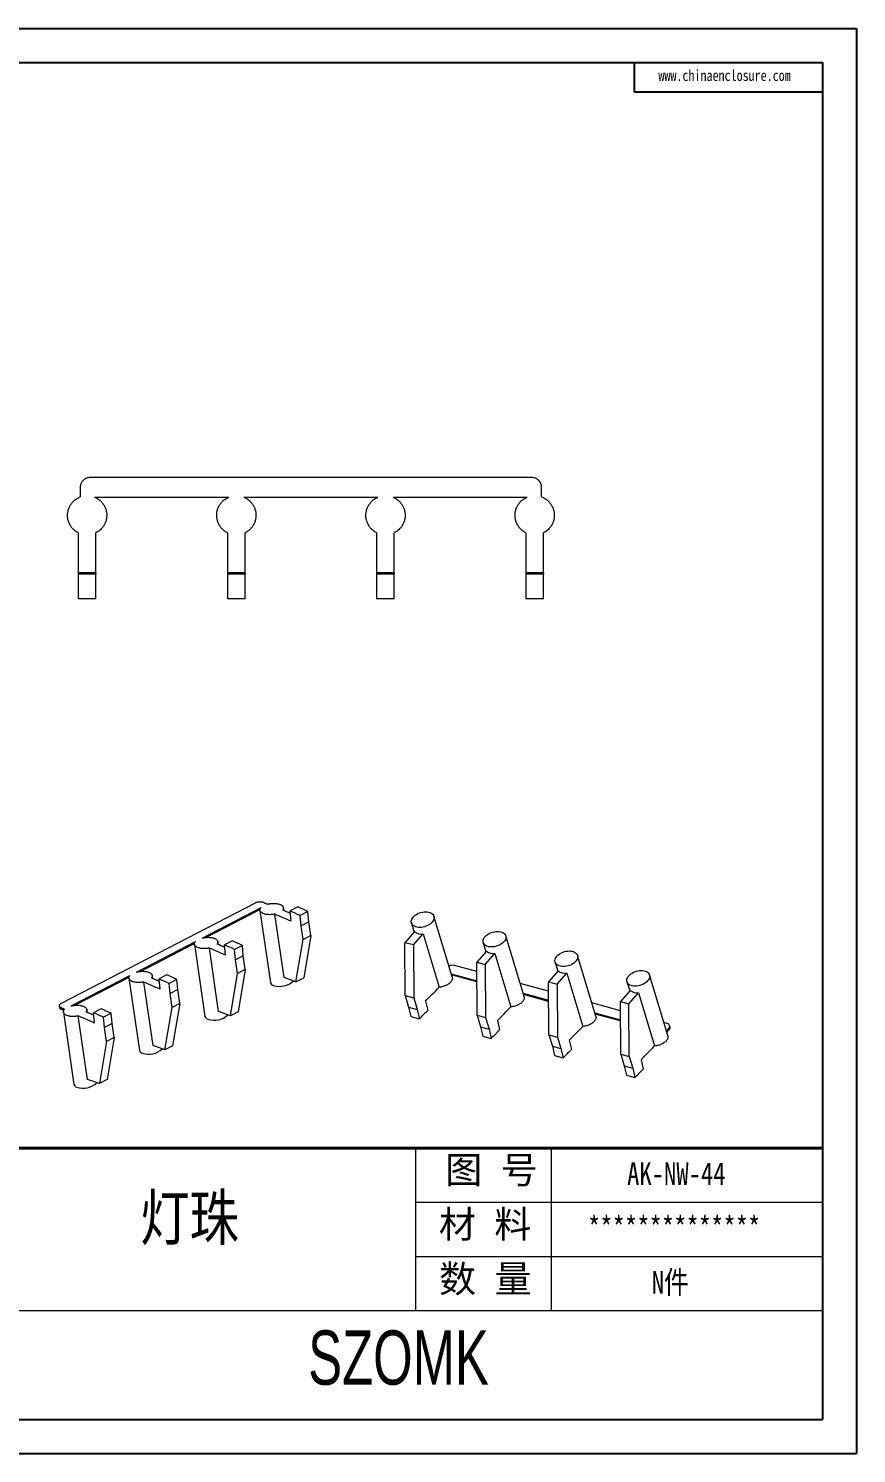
# Model space of a CAD drawing. Header units: inches. Extents: x 1765 to 3463, y 573 to 848.
# Drawn here: x 3378.3 to 3462.7, y 573 to 718.1 of the extents above; entities that cross this region are included whole.
import ezdxf

# ---------------------------------------------------------------- set-up
doc = ezdxf.new("R2010")
doc.units = ezdxf.units.IN
doc.layers.add('文字', color=81, linetype='Continuous')
doc.layers.add('粗实线', color=7, linetype='Continuous', lineweight=30)
doc.layers.add('细实线', color=3, linetype='Continuous', lineweight=9)
doc.styles.get("Standard").update_dxf_attribs({"font": 'txt', "bigfont": 'gbcbig.shx'})
doc.styles.add('宋体', font='', dxfattribs={"width": 0.8, "height": 3.5})
doc.styles.add('长仿宋', font='', dxfattribs={"width": 0.7, "height": 4})
doc.styles.get('宋体').set_extended_font_data('SimSun')
doc.styles.get('长仿宋').set_extended_font_data('SimSun')

msp = doc.modelspace()

# ---------------------------------------------------------------- linework, layer by layer
for p, q in [((3257.376, 718.136), (3462.701, 718.136)), ((3462.701, 718.136), (3462.701, 572.957)), ((3262.689, 714.679), (3459.244, 714.679)), ((3440.041, 714.679), (3440.041, 711.679)), ((3459.244, 714.679), (3459.244, 576.413)), ((3440.041, 711.679), (3459.244, 711.679)), ((3262.689, 576.413), (3459.244, 576.413)), ((3257.376, 572.957), (3462.701, 572.957))]:
    msp.add_line(p, q)
at = {"color": 7, "linetype": 'Continuous', "lineweight": 15}
for p, q in [((3429.611, 672.389), (3384.611, 672.389)), ((3383.611, 671.389), (3383.611, 670.415)), ((3430.611, 670.415), (3430.611, 671.389)), ((3385.079, 670.389), (3398.744, 670.389)), ((3400.279, 670.389), (3413.944, 670.389)), ((3415.479, 670.389), (3429.144, 670.389)), ((3383.411, 666.756), (3383.411, 662.689)), ((3385.211, 662.689), (3385.211, 666.756)), ((3398.611, 666.756), (3398.611, 662.689)), ((3400.411, 662.689), (3400.411, 666.756)), ((3413.811, 666.756), (3413.811, 662.689)), ((3415.611, 662.689), (3415.611, 666.756)), ((3429.011, 666.756), (3429.011, 662.689)), ((3430.811, 662.689), (3430.811, 666.756)), ((3385.211, 662.689), (3383.411, 662.689)), ((3383.411, 662.689), (3383.411, 662.552)), ((3385.211, 662.552), (3383.411, 662.552)), ((3383.411, 662.552), (3383.411, 660.042)), ((3385.211, 662.689), (3385.211, 662.552)), ((3385.211, 660.042), (3385.211, 662.552)), ((3400.411, 662.689), (3398.611, 662.689)), ((3398.611, 662.689), (3398.611, 662.552)), ((3400.411, 662.552), (3398.611, 662.552)), ((3398.611, 662.552), (3398.611, 660.042)), ((3400.411, 662.689), (3400.411, 662.552)), ((3400.411, 660.042), (3400.411, 662.552)), ((3415.611, 662.689), (3413.811, 662.689)), ((3413.811, 662.689), (3413.811, 662.552)), ((3415.611, 662.552), (3413.811, 662.552)), ((3413.811, 662.552), (3413.811, 660.042)), ((3415.611, 662.689), (3415.611, 662.552)), ((3415.611, 660.042), (3415.611, 662.552)), ((3430.811, 662.689), (3429.011, 662.689)), ((3429.011, 662.689), (3429.011, 662.552)), ((3430.811, 662.552), (3429.011, 662.552)), ((3429.011, 662.552), (3429.011, 660.042)), ((3430.811, 662.689), (3430.811, 662.552)), ((3430.811, 660.042), (3430.811, 662.552)), ((3385.211, 660.042), (3383.411, 660.042)), ((3400.411, 660.042), (3398.611, 660.042)), ((3415.611, 660.042), (3413.811, 660.042)), ((3430.811, 660.042), (3429.011, 660.042)), ((3401.424, 629.027), (3381.654, 618.789)), ((3405.786, 628.638), (3404.995, 628.228)), ((3396.026, 625.467), (3402.029, 628.576)), ((3401.926, 628.369), (3396.453, 625.535)), ((3401.922, 628.293), (3402.995, 620.932)), ((3404.387, 621.445), (3403.444, 627.909)), ((3404.351, 628.267), (3404.308, 628.562)), ((3405.096, 627.179), (3404.995, 628.228)), ((3406.807, 628.179), (3406.016, 627.769)), ((3406.113, 626.721), (3406.016, 627.769)), ((3406.904, 627.131), (3406.807, 628.179)), ((3421.506, 621.509), (3419.647, 627.694)), ((3406.904, 627.131), (3406.113, 626.721)), ((3406.317, 625.318), (3406.113, 626.721)), ((3407.108, 625.728), (3406.317, 625.318)), ((3407.108, 625.728), (3406.381, 621.421)), ((3407.108, 625.728), (3406.904, 627.131)), ((3417.675, 626.122), (3416.681, 624.999)), ((3417.348, 627.003), (3417.629, 626.07)), ((3417.548, 624.763), (3418.542, 625.886)), ((3418.542, 625.886), (3420.173, 620.459)), ((3389.348, 622.009), (3395.351, 625.118)), ((3395.248, 624.911), (3389.776, 622.077)), ((3395.244, 624.835), (3396.317, 617.474)), ((3397.709, 617.987), (3396.767, 624.45)), ((3397.673, 624.809), (3397.63, 625.104)), ((3399.108, 625.18), (3398.318, 624.77)), ((3398.418, 623.72), (3398.318, 624.77)), ((3400.129, 624.72), (3399.338, 624.311)), ((3399.435, 623.263), (3399.338, 624.311)), ((3400.226, 623.673), (3400.129, 624.72)), ((3405.59, 621.011), (3406.317, 625.318)), ((3416.717, 619.612), (3416.681, 624.999)), ((3417.548, 624.763), (3416.681, 624.999)), ((3417.548, 624.763), (3417.584, 619.376)), ((3424.669, 625.009), (3424.95, 624.076)), ((3428.827, 619.515), (3426.967, 625.7)), ((3400.226, 623.673), (3399.435, 623.263)), ((3399.64, 621.86), (3399.435, 623.263)), ((3400.43, 622.269), (3400.226, 623.673)), ((3424.996, 624.128), (3424.002, 623.005)), ((3424.038, 617.619), (3424.002, 623.005)), ((3424.002, 623.005), (3424.869, 622.769)), ((3424.869, 622.769), (3425.863, 623.892)), ((3425.863, 623.892), (3427.494, 618.465)), ((3431.99, 623.015), (3432.27, 622.082)), ((3436.147, 617.521), (3434.288, 623.706)), ((3382.67, 618.551), (3388.673, 621.66)), ((3388.571, 621.453), (3383.098, 618.619)), ((3388.567, 621.376), (3389.64, 614.015)), ((3390.996, 621.351), (3390.953, 621.646)), ((3392.43, 621.721), (3391.64, 621.312)), ((3398.912, 617.553), (3399.64, 621.86)), ((3400.43, 622.269), (3399.64, 621.86)), ((3400.43, 622.269), (3399.703, 617.962)), ((3405.59, 621.011), (3404.387, 621.445)), ((3405.59, 621.011), (3406.381, 621.421)), ((3421.407, 621.836), (3424.015, 621.126)), ((3424.016, 621.015), (3421.443, 621.716)), ((3424.009, 622.057), (3421.742, 622.674)), ((3424.869, 622.769), (3424.905, 617.383)), ((3432.317, 622.135), (3431.323, 621.011)), ((3432.19, 620.775), (3433.184, 621.899)), ((3433.184, 621.899), (3434.815, 616.472)), ((3443.468, 615.527), (3441.609, 621.712)), ((3391.031, 614.529), (3390.089, 620.992)), ((3391.741, 620.262), (3391.64, 621.312)), ((3393.451, 621.262), (3392.66, 620.853)), ((3392.757, 619.805), (3392.66, 620.853)), ((3393.548, 620.214), (3392.757, 619.805)), ((3393.548, 620.214), (3393.451, 621.262)), ((3393.753, 618.811), (3393.548, 620.214)), ((3431.329, 620.063), (3428.424, 620.854)), ((3431.359, 615.625), (3431.323, 621.011)), ((3431.323, 621.011), (3432.19, 620.775)), ((3432.19, 620.775), (3432.226, 615.389)), ((3439.638, 620.141), (3438.644, 619.017)), ((3439.311, 621.021), (3439.591, 620.088)), ((3381.463, 618.548), (3381.491, 618.36)), ((3392.962, 618.402), (3392.757, 619.805)), ((3393.753, 618.811), (3392.962, 618.402)), ((3393.753, 618.811), (3393.025, 614.504)), ((3416.717, 619.612), (3417.584, 619.376)), ((3416.717, 619.612), (3417.072, 618.434)), ((3417.584, 619.376), (3417.938, 618.198)), ((3418.791, 619.054), (3419.015, 618.105)), ((3428.728, 619.842), (3431.336, 619.132)), ((3431.336, 619.021), (3428.764, 619.722)), ((3438.65, 618.069), (3435.745, 618.86)), ((3438.68, 613.631), (3438.644, 619.017)), ((3438.644, 619.017), (3439.511, 618.781)), ((3439.511, 618.781), (3440.505, 619.905)), ((3439.547, 613.395), (3439.511, 618.781)), ((3440.505, 619.905), (3442.136, 614.478)), ((3381.645, 618.219), (3381.62, 618.39)), ((3381.934, 618.114), (3381.645, 618.219)), ((3381.889, 617.918), (3382.962, 610.557)), ((3384.353, 611.071), (3383.411, 617.534)), ((3384.318, 617.893), (3384.275, 618.188)), ((3385.753, 618.263), (3384.962, 617.854)), ((3385.063, 616.804), (3384.962, 617.854)), ((3386.773, 617.804), (3385.982, 617.394)), ((3386.079, 616.347), (3385.982, 617.394)), ((3386.87, 616.756), (3386.773, 617.804)), ((3392.234, 614.095), (3392.962, 618.402)), ((3398.912, 617.553), (3397.709, 617.987)), ((3399.703, 617.962), (3398.912, 617.553)), ((3417.072, 618.434), (3417.938, 618.198)), ((3417.072, 618.434), (3417.293, 617.482)), ((3417.293, 617.482), (3418.16, 617.246)), ((3417.938, 618.198), (3418.16, 617.246)), ((3424.038, 617.619), (3424.905, 617.383)), ((3424.038, 617.619), (3424.392, 616.44)), ((3424.905, 617.383), (3425.259, 616.204)), ((3426.111, 617.061), (3426.336, 616.111)), ((3436.049, 617.848), (3438.657, 617.138)), ((3438.657, 617.028), (3436.085, 617.728)), ((3386.87, 616.756), (3386.079, 616.347)), ((3386.284, 614.944), (3386.079, 616.347)), ((3387.075, 615.353), (3386.87, 616.756)), ((3424.392, 616.44), (3425.259, 616.204)), ((3424.392, 616.44), (3424.614, 615.488)), ((3425.259, 616.204), (3425.48, 615.252)), ((3431.359, 615.625), (3432.226, 615.389)), ((3431.359, 615.625), (3431.713, 614.447)), ((3443.416, 616.771), (3443.066, 616.867)), ((3443.328, 615.996), (3443.566, 616.266)), ((3443.566, 616.266), (3443.61, 616.122)), ((3443.707, 616.41), (3443.659, 616.569)), ((3386.284, 614.944), (3385.556, 610.636)), ((3387.075, 615.353), (3386.284, 614.944)), ((3387.075, 615.353), (3386.347, 611.046)), ((3392.234, 614.095), (3391.031, 614.529)), ((3393.025, 614.504), (3392.234, 614.095)), ((3424.614, 615.488), (3425.48, 615.252)), ((3431.713, 614.447), (3432.58, 614.211)), ((3431.713, 614.447), (3431.934, 613.494)), ((3432.226, 615.389), (3432.58, 614.211)), ((3432.58, 614.211), (3432.801, 613.258)), ((3433.432, 615.067), (3433.657, 614.117)), ((3431.934, 613.494), (3432.801, 613.258)), ((3438.68, 613.631), (3439.547, 613.395)), ((3438.68, 613.631), (3439.034, 612.453)), ((3439.547, 613.395), (3439.901, 612.217)), ((3440.753, 613.073), (3440.978, 612.124)), ((3439.034, 612.453), (3439.901, 612.217)), ((3439.034, 612.453), (3439.255, 611.5)), ((3439.255, 611.5), (3440.122, 611.264)), ((3439.901, 612.217), (3440.122, 611.264)), ((3385.556, 610.636), (3384.353, 611.071)), ((3386.347, 611.046), (3385.556, 610.636))]:
    msp.add_line(p, q, dxfattribs=at)
at = {"color": 7, "linetype": 'Continuous', "lineweight": 15, "flags": 128}
for points in [[(3419.461, 627.086), (3419.362, 626.986), (3419.246, 626.893), (3419.117, 626.809), (3418.976, 626.735), (3418.827, 626.672), (3418.671, 626.622), (3418.512, 626.585), (3418.352, 626.562), (3418.196, 626.555), (3418.045, 626.561), (3417.902, 626.583), (3417.771, 626.619), (3417.653, 626.668), (3417.551, 626.73), (3417.466, 626.804), (3417.401, 626.888), (3417.356, 626.98), (3417.332, 627.079), (3417.33, 627.183), (3417.35, 627.29), (3417.391, 627.399), (3417.453, 627.506), (3417.534, 627.611), (3417.633, 627.71), (3417.749, 627.803), (3417.878, 627.887), (3418.019, 627.962), (3418.168, 628.024), (3418.324, 628.075), (3418.483, 628.111), (3418.642, 628.134), (3418.799, 628.142), (3418.95, 628.135), (3419.093, 628.113), (3419.224, 628.078), (3419.342, 628.028), (3419.444, 627.966), (3419.529, 627.893), (3419.594, 627.809), (3419.639, 627.717), (3419.663, 627.617), (3419.665, 627.513), (3419.645, 627.406), (3419.604, 627.298), (3419.542, 627.19), (3419.461, 627.086)], [(3426.782, 625.092), (3426.682, 624.992), (3426.567, 624.9), (3426.438, 624.815), (3426.297, 624.741), (3426.147, 624.678), (3425.992, 624.628), (3425.833, 624.591), (3425.673, 624.569), (3425.517, 624.561), (3425.366, 624.568), (3425.223, 624.589), (3425.092, 624.625), (3424.974, 624.674), (3424.871, 624.736), (3424.787, 624.81), (3424.722, 624.894), (3424.677, 624.986), (3424.653, 625.085), (3424.651, 625.189), (3424.671, 625.297), (3424.712, 625.405), (3424.774, 625.512), (3424.855, 625.617), (3424.954, 625.716), (3425.069, 625.809), (3425.199, 625.893), (3425.339, 625.968), (3425.489, 626.031), (3425.645, 626.081), (3425.804, 626.118), (3425.963, 626.14), (3426.12, 626.148), (3426.271, 626.141), (3426.414, 626.12), (3426.545, 626.084), (3426.663, 626.034), (3426.765, 625.972), (3426.85, 625.899), (3426.915, 625.815), (3426.96, 625.723), (3426.984, 625.624), (3426.986, 625.519), (3426.966, 625.412), (3426.925, 625.304), (3426.863, 625.196), (3426.782, 625.092)], [(3434.102, 623.098), (3434.003, 622.999), (3433.888, 622.906), (3433.759, 622.822), (3433.618, 622.747), (3433.468, 622.684), (3433.312, 622.634), (3433.153, 622.597), (3432.994, 622.575), (3432.837, 622.567), (3432.686, 622.574), (3432.544, 622.595), (3432.412, 622.631), (3432.294, 622.681), (3432.192, 622.743), (3432.108, 622.816), (3432.042, 622.9), (3431.997, 622.992), (3431.974, 623.091), (3431.972, 623.196), (3431.992, 623.303), (3432.033, 623.411), (3432.095, 623.518), (3432.176, 623.623), (3432.275, 623.722), (3432.39, 623.815), (3432.52, 623.9), (3432.66, 623.974), (3432.81, 624.037), (3432.966, 624.087), (3433.125, 624.124), (3433.284, 624.146), (3433.441, 624.154), (3433.592, 624.147), (3433.734, 624.126), (3433.866, 624.09), (3433.984, 624.041), (3434.086, 623.978), (3434.171, 623.905), (3434.236, 623.821), (3434.281, 623.729), (3434.304, 623.63), (3434.306, 623.526), (3434.287, 623.418), (3434.245, 623.31), (3434.184, 623.203), (3434.102, 623.098)], [(3441.423, 621.104), (3441.324, 621.005), (3441.209, 620.912), (3441.08, 620.828), (3440.939, 620.753), (3440.789, 620.691), (3440.633, 620.64), (3440.474, 620.604), (3440.315, 620.581), (3440.158, 620.573), (3440.007, 620.58), (3439.865, 620.602), (3439.733, 620.637), (3439.615, 620.687), (3439.513, 620.749), (3439.429, 620.822), (3439.363, 620.906), (3439.318, 620.998), (3439.295, 621.098), (3439.293, 621.202), (3439.313, 621.309), (3439.354, 621.417), (3439.415, 621.525), (3439.497, 621.629), (3439.596, 621.729), (3439.711, 621.821), (3439.84, 621.906), (3439.981, 621.98), (3440.131, 622.043), (3440.287, 622.093), (3440.446, 622.13), (3440.605, 622.153), (3440.762, 622.16), (3440.913, 622.154), (3441.055, 622.132), (3441.187, 622.096), (3441.305, 622.047), (3441.407, 621.985), (3441.491, 621.911), (3441.557, 621.827), (3441.602, 621.735), (3441.625, 621.636), (3441.627, 621.532), (3441.607, 621.425), (3441.566, 621.316), (3441.504, 621.209), (3441.423, 621.104)]]:
    msp.add_lwpolyline(points, dxfattribs=at)
at = {"color": 7, "linetype": 'Continuous', "lineweight": 15}
for centre, radius, start, end in [((3318.357, 431.974), 214.227, 66.82539, 66.94008), ((3315.14, 425.773), 222.195, 65.63477, 65.92335), ((3315.815, 427.373), 218.846, 65.923, 66.39583), ((3316.924, 428.506), 218.055, 66.17105, 66.39625), ((3314.349, 425.364), 222.195, 65.63477, 65.92335), ((3418.369, 626.962), 1.089, 230.40849, 279.12198), ((3309.137, 423.915), 218.846, 65.923, 66.39583), ((3310.246, 425.048), 218.055, 66.17105, 66.39625), ((3307.671, 421.906), 222.195, 65.63477, 65.92335), ((3308.462, 422.315), 222.195, 65.63477, 65.92335), ((3425.69, 624.968), 1.089, 230.40849, 279.12198), ((3303.568, 421.59), 218.055, 66.17105, 66.39625), ((3301.784, 418.857), 222.195, 65.63477, 65.92335), ((3421.553, 621.832), 0.863, 77.33829, 115.96944), ((3433.011, 622.974), 1.089, 230.40849, 279.12198), ((3302.459, 420.457), 218.846, 65.923, 66.39583), ((3300.993, 418.447), 222.195, 65.63477, 65.92335), ((3403.397, 621.062), 0.423, 197.95529, 257.24742), ((3403.939, 622.565), 2.017, 251.65149, 313.63058), ((3212.701, 823.31), 290.161, 315.25614, 315.64538), ((3440.332, 620.98), 1.089, 230.40849, 279.12198), ((3220.021, 821.316), 290.161, 315.25614, 315.64538), ((3381.682, 618.415), 0.199, 195.99652, 259.20619), ((3297.709, 421.281), 214.227, 66.82539, 66.94008), ((3295.782, 416.998), 218.846, 65.923, 66.39583), ((3296.89, 418.132), 218.055, 66.17105, 66.39625), ((3294.315, 414.989), 222.195, 65.63477, 65.92335), ((3295.106, 415.399), 222.195, 65.63477, 65.92335), ((3396.719, 617.604), 0.423, 197.95529, 257.24742), ((3397.261, 619.106), 2.017, 251.65149, 313.63058), ((3214.241, 821.058), 288.31, 315.01488, 315.25589), ((3221.562, 819.065), 288.31, 315.01488, 315.25589), ((3227.342, 819.322), 290.161, 315.25614, 315.64538), ((3230.458, 821.356), 295.896, 316.0161, 316.08416), ((3443.377, 616.484), 0.29, 310.92337, 82.20028), ((3390.583, 615.648), 2.017, 251.65149, 313.63058), ((3228.883, 817.071), 288.31, 315.01488, 315.25589), ((3234.663, 817.329), 290.161, 315.25614, 315.64538), ((3390.042, 614.146), 0.423, 197.95529, 257.24742), ((3236.203, 815.077), 288.31, 315.01488, 315.25589), ((3383.364, 610.687), 0.423, 197.95529, 257.24742), ((3383.905, 612.19), 2.017, 251.65149, 313.63058)]:
    msp.add_arc(centre, radius, start, end, dxfattribs=at)
for points, knots in [([(3384.611, 672.389), (3384.58, 672.388), (3384.517, 672.386), (3384.422, 672.372), (3384.329, 672.35), (3384.236, 672.317), (3384.146, 672.276), (3384.06, 672.225), (3383.978, 672.165), (3383.898, 672.092), (3383.818, 672.002), (3383.739, 671.886), (3383.672, 671.744), (3383.622, 671.575), (3383.615, 671.453), (3383.611, 671.389)], [0, 0, 0, 0, 0.0598654, 0.1204955, 0.1818914, 0.2440546, 0.3069862, 0.3706874, 0.4351594, 0.5004032, 0.5776933, 0.6663044, 0.7662307, 0.8774653, 1, 1, 1, 1]), ([(3430.611, 671.389), (3430.61, 671.422), (3430.609, 671.486), (3430.594, 671.579), (3430.573, 671.666), (3430.546, 671.747), (3430.514, 671.821), (3430.478, 671.889), (3430.44, 671.95), (3430.4, 672.004), (3430.36, 672.053), (3430.286, 672.131), (3430.166, 672.229), (3429.989, 672.321), (3429.802, 672.378), (3429.674, 672.385), (3429.611, 672.389)], [0, 0, 0, 0, 0.0628239, 0.122811, 0.1799611, 0.2342739, 0.2857494, 0.3343872, 0.3801874, 0.4231498, 0.4632744, 0.5005612, 0.6300068, 0.7563893, 0.8797171, 1, 1, 1, 1]), ([(3383.411, 666.756), (3383.372, 666.777), (3383.293, 666.818), (3383.18, 666.891), (3383.073, 666.97), (3382.97, 667.056), (3382.826, 667.195), (3382.655, 667.403), (3382.49, 667.694), (3382.374, 668.009), (3382.292, 668.447), (3382.322, 668.9), (3382.46, 669.324), (3382.616, 669.621), (3382.819, 669.888), (3383.034, 670.089), (3383.238, 670.233), (3383.419, 670.337), (3383.547, 670.389), (3383.611, 670.415)], [0, 0, 0, 0, 0.029007, 0.0578218, 0.0865746, 0.1153963, 0.1444169, 0.216547, 0.2886961, 0.3608303, 0.4329728, 0.5767375, 0.648881, 0.7210094, 0.7931553, 0.865283, 0.9103289, 0.9550701, 1, 1, 1, 1]), ([(3385.079, 670.389), (3385.121, 670.37), (3385.205, 670.334), (3385.325, 670.268), (3385.441, 670.194), (3385.605, 670.074), (3385.802, 669.89), (3386.005, 669.623), (3386.162, 669.326), (3386.301, 668.902), (3386.331, 668.449), (3386.25, 668.011), (3386.134, 667.696), (3385.968, 667.405), (3385.779, 667.174), (3385.588, 666.997), (3385.408, 666.863), (3385.277, 666.792), (3385.211, 666.756)], [0, 0, 0, 0, 0.0300876, 0.0600958, 0.0901691, 0.120451, 0.1937368, 0.2670409, 0.3403272, 0.4136288, 0.5596975, 0.6329929, 0.7062802, 0.7795807, 0.852862, 0.9020212, 0.9508602, 1, 1, 1, 1]), ([(3398.611, 666.756), (3398.572, 666.777), (3398.493, 666.818), (3398.38, 666.891), (3398.273, 666.97), (3398.17, 667.056), (3398.026, 667.195), (3397.855, 667.403), (3397.69, 667.694), (3397.574, 668.009), (3397.492, 668.447), (3397.522, 668.9), (3397.66, 669.324), (3397.816, 669.621), (3398.019, 669.888), (3398.25, 670.103), (3398.493, 670.273), (3398.66, 670.35), (3398.743, 670.389)], [0, 0, 0, 0, 0.0294718, 0.0587483, 0.0879617, 0.1172452, 0.1467309, 0.2200167, 0.2933218, 0.3666118, 0.4399102, 0.5859784, 0.6592779, 0.732562, 0.8058638, 0.8791472, 0.9397023, 1, 1, 1, 1]), ([(3400.279, 670.389), (3400.321, 670.37), (3400.405, 670.334), (3400.525, 670.268), (3400.641, 670.194), (3400.805, 670.074), (3401.002, 669.89), (3401.205, 669.623), (3401.362, 669.326), (3401.501, 668.902), (3401.531, 668.449), (3401.45, 668.011), (3401.334, 667.696), (3401.168, 667.405), (3400.979, 667.174), (3400.788, 666.997), (3400.608, 666.863), (3400.477, 666.792), (3400.411, 666.756)], [0, 0, 0, 0, 0.0300876, 0.0600958, 0.0901691, 0.120451, 0.1937368, 0.2670409, 0.3403272, 0.4136288, 0.5596975, 0.6329929, 0.7062802, 0.7795807, 0.852862, 0.9020212, 0.9508602, 1, 1, 1, 1]), ([(3413.811, 666.756), (3413.772, 666.777), (3413.693, 666.818), (3413.58, 666.891), (3413.473, 666.97), (3413.37, 667.056), (3413.226, 667.195), (3413.055, 667.403), (3412.89, 667.694), (3412.774, 668.009), (3412.692, 668.447), (3412.722, 668.9), (3412.86, 669.324), (3413.016, 669.621), (3413.219, 669.888), (3413.45, 670.103), (3413.693, 670.273), (3413.86, 670.35), (3413.943, 670.389)], [0, 0, 0, 0, 0.0294718, 0.0587483, 0.0879617, 0.1172452, 0.1467309, 0.2200167, 0.2933218, 0.3666118, 0.4399102, 0.5859784, 0.6592779, 0.732562, 0.8058638, 0.8791472, 0.9397023, 1, 1, 1, 1]), ([(3415.479, 670.389), (3415.521, 670.37), (3415.605, 670.334), (3415.725, 670.268), (3415.841, 670.194), (3416.005, 670.074), (3416.202, 669.89), (3416.405, 669.623), (3416.562, 669.326), (3416.701, 668.902), (3416.731, 668.449), (3416.65, 668.011), (3416.534, 667.696), (3416.368, 667.405), (3416.179, 667.174), (3415.988, 666.997), (3415.808, 666.863), (3415.677, 666.792), (3415.611, 666.756)], [0, 0, 0, 0, 0.0300876, 0.0600958, 0.0901691, 0.120451, 0.1937368, 0.2670409, 0.3403272, 0.4136288, 0.5596975, 0.6329929, 0.7062802, 0.7795807, 0.852862, 0.9020212, 0.9508602, 1, 1, 1, 1]), ([(3429.011, 666.756), (3428.972, 666.777), (3428.893, 666.818), (3428.78, 666.891), (3428.673, 666.97), (3428.57, 667.056), (3428.426, 667.195), (3428.255, 667.403), (3428.09, 667.694), (3427.974, 668.009), (3427.892, 668.447), (3427.922, 668.9), (3428.06, 669.324), (3428.216, 669.621), (3428.419, 669.888), (3428.65, 670.103), (3428.893, 670.273), (3429.06, 670.35), (3429.143, 670.389)], [0, 0, 0, 0, 0.0294718, 0.0587483, 0.0879617, 0.1172452, 0.1467309, 0.2200167, 0.2933218, 0.3666118, 0.4399102, 0.5859784, 0.6592779, 0.732562, 0.8058638, 0.8791472, 0.9397023, 1, 1, 1, 1]), ([(3430.611, 670.415), (3430.65, 670.4), (3430.727, 670.37), (3430.839, 670.315), (3430.947, 670.255), (3431.051, 670.187), (3431.208, 670.071), (3431.402, 669.89), (3431.605, 669.623), (3431.762, 669.326), (3431.901, 668.902), (3431.931, 668.449), (3431.85, 668.011), (3431.734, 667.696), (3431.568, 667.405), (3431.379, 667.174), (3431.188, 666.997), (3431.008, 666.863), (3430.877, 666.792), (3430.811, 666.756)], [0, 0, 0, 0, 0.0269147, 0.0536933, 0.0804408, 0.1072629, 0.1342642, 0.206399, 0.2785519, 0.3506872, 0.4228377, 0.5666123, 0.6387567, 0.710893, 0.7830424, 0.8551728, 0.9035599, 0.951632, 1, 1, 1, 1]), ([(3402.269, 629.083), (3402.255, 629.088), (3402.228, 629.099), (3402.184, 629.112), (3402.14, 629.122), (3402.095, 629.13), (3402.051, 629.135), (3402.008, 629.139), (3401.966, 629.141), (3401.927, 629.141), (3401.889, 629.14), (3401.825, 629.137), (3401.733, 629.126), (3401.618, 629.102), (3401.512, 629.069), (3401.453, 629.041), (3401.424, 629.027)], [0, 0, 0, 0, 0.0628239, 0.122811, 0.1799611, 0.2342739, 0.2857494, 0.3343872, 0.3801874, 0.4231498, 0.4632744, 0.5005612, 0.6300068, 0.7563893, 0.8797171, 1, 1, 1, 1]), ([(3402.663, 628.915), (3402.686, 628.921), (3402.733, 628.933), (3402.804, 628.949), (3402.876, 628.963), (3402.949, 628.975), (3403.065, 628.991), (3403.224, 629.003), (3403.421, 629.003), (3403.61, 628.987), (3403.843, 628.944), (3404.04, 628.872), (3404.182, 628.776), (3404.259, 628.694), (3404.304, 628.605), (3404.315, 628.521), (3404.303, 628.447), (3404.278, 628.382), (3404.25, 628.339), (3404.235, 628.318)], [0, 0, 0, 0, 0.0269147, 0.0536933, 0.0804408, 0.1072629, 0.1342642, 0.206399, 0.2785519, 0.3506872, 0.4228377, 0.5666123, 0.6387567, 0.710893, 0.7830424, 0.8551728, 0.9035599, 0.951632, 1, 1, 1, 1]), ([(3403.444, 627.909), (3403.419, 627.903), (3403.367, 627.893), (3403.288, 627.88), (3403.209, 627.869), (3403.129, 627.862), (3403.009, 627.853), (3402.85, 627.851), (3402.659, 627.865), (3402.48, 627.894), (3402.266, 627.953), (3402.096, 628.039), (3401.985, 628.144), (3401.933, 628.232), (3401.914, 628.324), (3401.928, 628.414), (3401.966, 628.499), (3402.008, 628.55), (3402.029, 628.576)], [0, 0, 0, 0, 0.0294718, 0.0587483, 0.0879617, 0.1172452, 0.1467309, 0.2200167, 0.2933218, 0.3666118, 0.4399102, 0.5859784, 0.6592779, 0.732562, 0.8058638, 0.8791472, 0.9397023, 1, 1, 1, 1]), ([(3396.767, 624.45), (3396.741, 624.445), (3396.689, 624.435), (3396.61, 624.422), (3396.531, 624.411), (3396.451, 624.403), (3396.331, 624.395), (3396.172, 624.393), (3395.981, 624.407), (3395.802, 624.436), (3395.589, 624.494), (3395.418, 624.58), (3395.307, 624.686), (3395.255, 624.773), (3395.236, 624.866), (3395.25, 624.956), (3395.288, 625.041), (3395.33, 625.092), (3395.351, 625.118)], [0, 0, 0, 0, 0.0294718, 0.0587483, 0.0879617, 0.1172452, 0.1467309, 0.2200167, 0.2933218, 0.3666118, 0.4399102, 0.5859784, 0.6592779, 0.732562, 0.8058638, 0.8791472, 0.9397023, 1, 1, 1, 1]), ([(3396.026, 625.467), (3396.052, 625.474), (3396.103, 625.486), (3396.183, 625.502), (3396.264, 625.516), (3396.384, 625.532), (3396.546, 625.545), (3396.743, 625.545), (3396.932, 625.529), (3397.165, 625.486), (3397.362, 625.414), (3397.504, 625.318), (3397.581, 625.236), (3397.627, 625.147), (3397.637, 625.063), (3397.625, 624.988), (3397.6, 624.924), (3397.572, 624.881), (3397.557, 624.86)], [0, 0, 0, 0, 0.0300876, 0.0600958, 0.0901691, 0.120451, 0.1937368, 0.2670409, 0.3403272, 0.4136288, 0.5596975, 0.6329929, 0.7062802, 0.7795807, 0.852862, 0.9020212, 0.9508602, 1, 1, 1, 1]), ([(3390.089, 620.992), (3390.063, 620.987), (3390.011, 620.976), (3389.932, 620.964), (3389.853, 620.953), (3389.773, 620.945), (3389.653, 620.937), (3389.494, 620.935), (3389.303, 620.949), (3389.124, 620.978), (3388.911, 621.036), (3388.74, 621.122), (3388.629, 621.228), (3388.577, 621.315), (3388.558, 621.408), (3388.572, 621.498), (3388.61, 621.583), (3388.652, 621.634), (3388.673, 621.66)], [0, 0, 0, 0, 0.0294718, 0.0587483, 0.0879617, 0.1172452, 0.1467309, 0.2200167, 0.2933218, 0.3666118, 0.4399102, 0.5859784, 0.6592779, 0.732562, 0.8058638, 0.8791472, 0.9397023, 1, 1, 1, 1]), ([(3389.348, 622.009), (3389.374, 622.015), (3389.425, 622.028), (3389.505, 622.044), (3389.586, 622.058), (3389.706, 622.074), (3389.868, 622.087), (3390.065, 622.086), (3390.254, 622.07), (3390.487, 622.028), (3390.684, 621.955), (3390.826, 621.86), (3390.903, 621.778), (3390.949, 621.689), (3390.959, 621.605), (3390.947, 621.53), (3390.922, 621.465), (3390.894, 621.423), (3390.879, 621.402)], [0, 0, 0, 0, 0.0300876, 0.0600958, 0.0901691, 0.120451, 0.1937368, 0.2670409, 0.3403272, 0.4136288, 0.5596975, 0.6329929, 0.7062802, 0.7795807, 0.852862, 0.9020212, 0.9508602, 1, 1, 1, 1]), ([(3421.502, 621.508), (3421.507, 621.496), (3421.526, 621.447), (3421.526, 621.353), (3421.503, 621.229), (3421.444, 621.104), (3421.356, 620.982), (3421.24, 620.866), (3421.098, 620.759), (3420.936, 620.664), (3420.757, 620.585), (3420.567, 620.523), (3420.37, 620.478), (3420.239, 620.465), (3420.173, 620.459)], [0, 0, 0, 0, 0.0281258, 0.1164872, 0.2048273, 0.2931857, 0.3815325, 0.4698857, 0.5582429, 0.6465901, 0.7349555, 0.8232975, 0.9116619, 1, 1, 1, 1]), ([(3381.654, 618.789), (3381.641, 618.782), (3381.614, 618.767), (3381.578, 618.743), (3381.546, 618.718), (3381.518, 618.692), (3381.496, 618.664), (3381.478, 618.636), (3381.467, 618.607), (3381.461, 618.576), (3381.462, 618.542), (3381.475, 618.504), (3381.503, 618.465), (3381.549, 618.424), (3381.596, 618.402), (3381.62, 618.39)], [0, 0, 0, 0, 0.0598654, 0.1204955, 0.1818914, 0.2440546, 0.3069862, 0.3706874, 0.4351594, 0.5004032, 0.5776933, 0.6663044, 0.7662307, 0.8774653, 1, 1, 1, 1]), ([(3382.67, 618.551), (3382.696, 618.557), (3382.748, 618.57), (3382.827, 618.586), (3382.908, 618.599), (3383.029, 618.616), (3383.19, 618.629), (3383.387, 618.628), (3383.577, 618.612), (3383.809, 618.57), (3384.006, 618.497), (3384.148, 618.402), (3384.225, 618.32), (3384.271, 618.231), (3384.281, 618.147), (3384.269, 618.072), (3384.245, 618.007), (3384.216, 617.965), (3384.202, 617.944)], [0, 0, 0, 0, 0.0300876, 0.0600958, 0.0901691, 0.120451, 0.1937368, 0.2670409, 0.3403272, 0.4136288, 0.5596975, 0.6329929, 0.7062802, 0.7795807, 0.852862, 0.9020212, 0.9508602, 1, 1, 1, 1]), ([(3428.823, 619.514), (3428.828, 619.502), (3428.847, 619.453), (3428.847, 619.359), (3428.824, 619.235), (3428.765, 619.11), (3428.677, 618.988), (3428.56, 618.872), (3428.419, 618.765), (3428.257, 618.671), (3428.078, 618.591), (3427.888, 618.529), (3427.691, 618.484), (3427.56, 618.472), (3427.494, 618.465)], [0, 0, 0, 0, 0.0281258, 0.1164872, 0.2048273, 0.2931857, 0.3815325, 0.4698857, 0.5582429, 0.6465901, 0.7349555, 0.8232975, 0.9116619, 1, 1, 1, 1]), ([(3383.411, 617.534), (3383.385, 617.529), (3383.333, 617.518), (3383.255, 617.505), (3383.175, 617.495), (3383.095, 617.487), (3382.975, 617.479), (3382.816, 617.477), (3382.625, 617.49), (3382.446, 617.519), (3382.233, 617.578), (3382.062, 617.664), (3381.951, 617.77), (3381.899, 617.857), (3381.88, 617.95), (3381.893, 618.033), (3381.924, 618.105), (3381.962, 618.164), (3381.997, 618.202), (3382.014, 618.221)], [0, 0, 0, 0, 0.029007, 0.0578218, 0.0865746, 0.1153963, 0.1444169, 0.216547, 0.2886961, 0.3608303, 0.4329728, 0.5767375, 0.648881, 0.7210094, 0.7931553, 0.865283, 0.9103289, 0.9550701, 1, 1, 1, 1]), ([(3436.144, 617.52), (3436.149, 617.508), (3436.168, 617.459), (3436.168, 617.365), (3436.145, 617.241), (3436.086, 617.116), (3435.998, 616.994), (3435.881, 616.878), (3435.74, 616.771), (3435.578, 616.677), (3435.399, 616.597), (3435.208, 616.535), (3435.012, 616.49), (3434.881, 616.478), (3434.815, 616.472)], [0, 0, 0, 0, 0.0281258, 0.1164872, 0.2048273, 0.2931857, 0.3815325, 0.4698857, 0.5582429, 0.6465901, 0.7349555, 0.8232975, 0.9116619, 1, 1, 1, 1]), ([(3443.61, 616.122), (3443.634, 616.151), (3443.68, 616.205), (3443.717, 616.303), (3443.725, 616.373), (3443.707, 616.409), (3443.707, 616.41)], [0, 0, 0, 0, 0.3024737, 0.5697164, 0.9968166, 1, 1, 1, 1]), ([(3443.465, 615.526), (3443.47, 615.514), (3443.489, 615.466), (3443.489, 615.371), (3443.466, 615.248), (3443.407, 615.122), (3443.319, 615), (3443.202, 614.884), (3443.061, 614.777), (3442.898, 614.683), (3442.72, 614.603), (3442.529, 614.542), (3442.332, 614.497), (3442.201, 614.484), (3442.136, 614.478)], [0, 0, 0, 0, 0.0281258, 0.1164872, 0.2048273, 0.2931857, 0.3815325, 0.4698857, 0.5582429, 0.6465901, 0.7349555, 0.8232975, 0.9116619, 1, 1, 1, 1])]:
    msp.add_open_spline(points, degree=3, knots=knots, dxfattribs=at)
at = {"layer": '粗实线', "color": 7, "lineweight": 40}
msp.add_line((3459.244, 604.067), (3376.285, 604.067), dxfattribs=at)
at = {"layer": '细实线', "color": 7}
for p, q in [((3417.765, 604.067), (3417.765, 587.475)), ((3431.591, 604.067), (3431.591, 587.591)), ((3459.244, 598.536), (3417.765, 598.536)), ((3459.244, 593.005), (3417.765, 593.005)), ((3459.244, 587.475), (3334.805, 587.475))]:
    msp.add_line(p, q, dxfattribs=at)

# ---------------------------------------------------------------- texts
at = {"layer": '文字', "color": 0, "attachment_point": 1, "style": '宋体'}
for s, insert, char_height, width in [('www.chinaenclosure.com', (3442.515, 713.919), 1.12661, 19.79349), ('{\\H1.111x;AK-NW-44}', (3439.329, 602.622), 2.07399, 23.97765), ('灯珠', (3389.71, 599.292), 4.6089, 58.9227), ('{\\H1.111x;**************}', (3435.34, 597.091), 2.07399, 23.97765), ('{\\H1.111x;N件}', (3441.838, 591.561), 2.07399, 23.97765)]:
    msp.add_mtext(s, dxfattribs=dict(at, insert=insert, char_height=char_height, width=width))
at = {"layer": '粗实线', "insert": (3406.838, 585.494), "char_height": 5.53064, "width": 62.02065, "attachment_point": 1, "style": '长仿宋'}
msp.add_mtext('{\\fSTXinwei|b0|i0|c134|p2;SZOMK}', dxfattribs=at)
at = {"layer": '细实线', "color": 7, "char_height": 2.76532, "attachment_point": 1}
for s, insert, width in [('{\\fSimSun|b0|i0|c134|p54;图 号}', (3420.805, 603.227), 13.8266), ('{\\fSimSun|b0|i0|c134|p54;材 料   }', (3420.15, 597.696), 13.8266), ('{\\fSimSun|b0|i0|c134|p54;数 量}', (3420.163, 592.138), 12.49406)]:
    msp.add_mtext(s, dxfattribs=dict(at, insert=insert, width=width))

doc.saveas('drawing.dxf')
